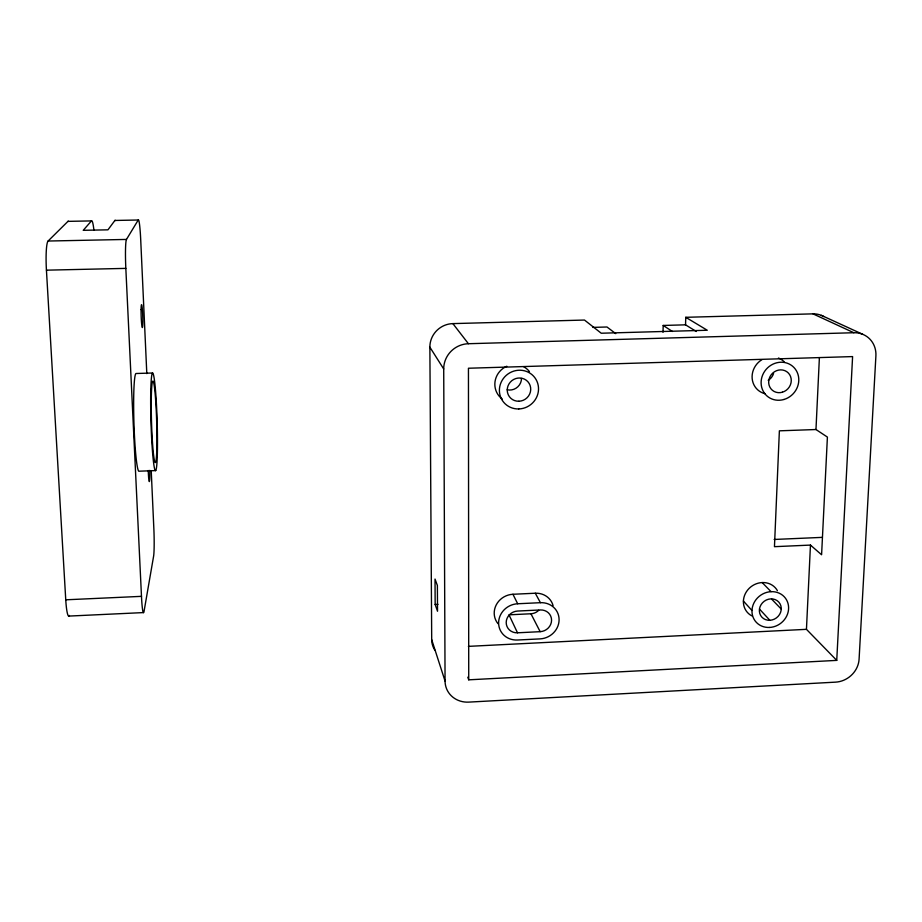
<?xml version="1.0" encoding="UTF-8"?>
<svg xmlns="http://www.w3.org/2000/svg" width="922" height="922" viewBox="0 0 922 922"><rect width="100%" height="100%" fill="white"/><g stroke="black" fill="none" stroke-linecap="round" stroke-linejoin="round"><path stroke-width="1.38" d="M663.01 332.289L663.195 325.454L685.542 324.832L696.283 331.482M685.542 324.832L685.761 317.306L813.008 313.86A22.923 21.206 -51.6 0 1 823.819 316.569M467.788 677.197L468.733 679.825L836.738 660.383L806.45 629.334L810.461 545.086L774.457 546.677L779.378 430.828L815.97 429.525L827.403 437.074L821.594 554.767L810.461 545.086M815.97 429.525L819.393 357.598M836.738 660.383L852.596 356.584L468.445 368.235L468.733 679.825M151.243 471.2L153.847 528.594A22.105 1.464 88.6 0 1 153.605 556.208L144.109 611.044A24.594 1.786 88.8 0 1 141.481 596.35L125.83 268.383A25.609 1.971 87.9 0 1 126.475 239.432L138.231 220.012L114.893 220.462L107.955 229.832L83.234 230.316L91.462 220.911A23.096 2.282 87.7 0 1 93.917 230.154M69.45 615.458A24.733 2.962 89.1 0 1 65.75 599.807L46.434 270.169A25.747 3.262 87.6 0 1 48.094 241.034L67.974 221.361L91.462 220.911M517.507 632.803L540.154 631.674A11.49 10.695 -28 0 0 551.563 620.264A11.49 10.695 -28 0 0 540.35 609.961L517.634 611.044A11.513 10.73 -26.7 0 0 506.201 622.477A11.513 10.73 -26.7 0 0 517.507 632.803L508.99 614.824L530.945 613.764A11.145 10.396 -28 0 0 538.725 610.306M468.376 646.368L806.45 629.334M498.03 623.733A18.866 17.61 -26.7 0 1 496.163 605.039A18.866 17.61 -26.7 0 1 512.943 594.275L535.302 593.226A18.832 17.553 -28 0 1 553.096 605.627M68.689 616.092L143.452 612.588M435.161 604.486L437.524 611.24L437.385 585.516L435.023 579.062L435.161 604.486L438.008 604.348M517.68 603.76L540.419 602.688A19.155 17.818 -28 0 1 559.089 619.872A19.155 17.818 -28 0 1 540.085 638.888L517.461 640.018A19.189 17.875 -26.7 0 1 498.618 622.823A19.189 17.875 -26.7 0 1 517.68 603.76L512.943 594.275M65.75 599.807L141.481 596.35M774.146 539.462L822.401 537.365M155.703 470.577L139.21 471.188A48.912 3.619 88.3 0 1 133.978 423.993A48.912 3.619 88.3 0 1 136.122 373.502L152.626 373.007M445.061 681.07L443.713 368.984A24.952 24.179 -35.2 0 1 468.422 343.722L853.841 332.727A24.56 22.566 -51 0 1 875.9 355.88L859.085 659.207A23.304 20.918 -38.2 0 1 835.597 682.142L468.756 702.115A23.891 22.116 -22.8 0 1 445.061 681.07L431.703 639.672L429.871 347.168A23.246 22.624 -35.7 0 1 452.875 323.61L584.49 320.049L601.225 333.222L707.266 330.249L685.761 317.306M592.858 327.391L606.987 326.999L615.746 333.637M46.434 270.169L125.83 268.383M48.094 241.034L126.475 239.432M821.318 315.336L862.704 334.294M813.008 313.86L853.841 332.727M663.195 325.454L672.415 331.471M762.16 582.554L771.069 591.67M771.622 599.104L781.257 609.073M759.509 609.108L769.858 620.287A11.329 10.315 -38 0 0 780.024 603.795A11.329 10.315 -38 0 0 761.065 604.682A11.329 10.315 -38 0 0 769.835 620.287M743.409 601.075L751.983 610.502M452.875 323.61L468.422 343.722M429.871 347.168L443.713 368.984M535.302 593.226L540.419 602.688M530.945 613.764L540.154 631.674M146.805 373.617L140.732 240.169A23.015 1.59 87.9 0 0 138.231 220.012M149.767 470.37A11.191 0.761 88.4 0 1 149.318 481.618A11.191 0.761 88.4 0 1 148.258 470.497M67.974 221.361A23.131 2.628 87.6 0 1 68.666 221.499M114.893 220.462A23.062 1.925 87.8 0 1 115.4 220.6M434.735 650.033A22.324 20.826 -22.6 0 1 431.703 639.672M521.495 378.446A11.525 11.11 -38 0 1 507.146 389.764M773.57 373.456A11.41 10.615 -48.9 0 1 768.199 380.313M502.317 399.088A19.5 18.763 -37.9 0 1 495.01 381.731A19.5 18.763 -37.9 0 1 506.8 366.241M523.8 366.829A19.5 18.763 -37.9 0 1 529.412 371.566M765.122 393.729A19.293 17.921 -48.8 0 1 752.168 378.55A19.293 17.921 -48.8 0 1 762.033 359.603M778.456 358.024A19.293 17.921 -48.8 0 1 784.288 361.908M751.822 615.873A18.636 16.999 -38.1 0 1 749.194 588.328A18.636 16.999 -38.1 0 1 777.396 590.656M141.078 309.585A11.433 0.784 88 0 0 142.265 327.506A11.433 0.784 88 0 0 142.495 311.29A11.433 0.784 88 0 0 141.078 309.585M151.369 394.766A40.706 2.582 88.3 0 0 154.746 461.68A40.706 2.582 88.3 0 0 156.175 409.045A40.706 2.582 88.3 0 0 151.369 394.766M150.793 389.545A48.854 3.1 88.3 0 0 154.873 469.713A48.854 3.1 88.3 0 0 156.544 406.256A48.854 3.1 88.3 0 0 150.793 389.545M518.786 408.953A19.846 19.074 -37.8 0 0 535.993 379.415A19.846 19.074 -37.8 0 0 502.11 380.394A19.846 19.074 -37.8 0 0 518.786 408.953M518.89 401.243A11.905 11.444 -37.8 0 0 529.193 383.506A11.905 11.444 -37.8 0 0 508.863 384.117A11.905 11.444 -37.8 0 0 518.89 401.243M783.988 399.468A19.627 18.21 -48.6 0 0 793.865 367.405A19.627 18.21 -48.6 0 0 761.987 376.856A19.627 18.21 -48.6 0 0 783.988 399.468M782.409 392.207A11.779 10.926 -48.6 0 0 788.31 372.972A11.779 10.926 -48.6 0 0 769.19 378.654A11.779 10.926 -48.6 0 0 782.409 392.207M769.478 627.456A18.947 17.253 -38 0 0 786.547 599.888A18.947 17.253 -38 0 0 754.841 601.34A18.947 17.253 -38 0 0 769.478 627.456"/></g></svg>
